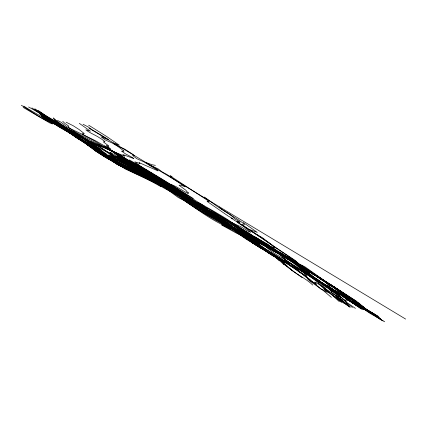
<?xml version="1.0" encoding="UTF-8"?>
<svg xmlns="http://www.w3.org/2000/svg" width="427" height="427" viewBox="0 0 427 427"><rect width="100%" height="100%" fill="white"/><g stroke="black" fill="none" stroke-linecap="round" stroke-linejoin="round"><path stroke-width="0.64" d="M39.588 112.029L55.633 121.359L57.506 122.795L51.838 120.286L68.197 131.804L82.977 140.318L96.539 149.861L103.211 152.925A2.647 0.267 30 0 1 104.007 153.4L117.847 162.276A5.861 0.592 30 0 1 119.17 162.986L133.021 169.898A5.866 0.592 30 0 1 133.913 170.368L143.467 175.145L149.605 178.993L157.846 181.827L174.344 190.81L281.665 259.408L290.632 263.913L289.8 262.802C299.957 268.818 310.039 275.121 319.54 282.151A20.363 2.06 30 0 0 320.666 282.994L327.263 287.51L331.24 291.145A13.926 1.409 30 0 1 331.411 291.395L331.427 291.518M331.432 291.444C330.663 293.237 342.022 299.162 339.022 295.287C333.765 289.986 326.068 288.241 320.901 282.802A6.64 0.673 30 0 0 320.469 282.439L299.711 270.077L292.762 265.455L283.01 257.545L282.61 256.921L283.208 256.291L281.51 254.844L276.579 252.01L274.278 251.145L266.507 246.4C266.101 243.064 258.65 241.629 256.648 239.253C249.827 234.471 242.653 230.078 235.661 225.509C225.136 218.117 213.351 212.94 202.414 206.278A6.352 0.64 30 0 1 201.352 205.547C174.99 189.278 149.647 171.168 121.78 157.478M347.295 304.232L339.145 297.939L324.995 288.406L324.744 288.118L325.379 288.011L316.701 280.902L297.144 267.969L295.34 267.072L297.79 269.282L290.926 265.743L282.61 259.739A12.458 1.26 30 0 0 281.665 259.114L271.097 252.624L258.452 244.079L247.5 237.78L241.842 233.393L223.23 221.197A34.539 3.491 30 0 1 221.319 219.969L214.146 215.325M259.419 247.735L260.075 247.457L240.47 234.594L241.618 234.53L239.253 232.299L233.147 227.804L205.857 210.548A8.946 0.902 30 0 0 205.515 210.431L193.725 202.547L186.113 199.137L174.873 193.132L162.895 185.323L155.94 181.363A5.076 0.512 30 0 0 154.622 180.642L152.951 180.119L161.123 186.759L140.067 175.07L136.058 173.458L123.414 165.489L120.377 164.475L122.624 166.098L115.664 163.055L105.506 157.451L96.47 151.382L81.151 139.399L54.768 122.229A62.539 6.32 30 0 1 51.907 120.307L34.79 108.757M108.8 154.852L118.989 159.394L168.041 184.859A19.984 2.018 30 0 1 169.919 185.948L171.126 186.668A63.127 6.378 30 0 1 172.487 187.48L208.798 211.562L213.222 213.868L229.331 224.613L239.905 232.224L240.033 232.63L239.344 233.302L252.17 241.73M110.433 154.798L114.81 156.565L143.541 171.088L146.509 172.93L149.952 176.121L161.443 183.439A21.286 2.151 30 0 0 163.231 184.528L165.804 185.916L157.531 180.365L155.679 178.23L160.643 179.319L160.061 178.673L140.664 166.338L134.831 161.838L139.939 163.424L139.271 162.703L158.065 170.923L157.382 170.079L143.979 161.934L136.779 158.679L132.551 155.439L134.308 155.599L132.562 154.168L124.716 149.108L116.592 145.431L113.294 142.981L119.352 145.223L106.921 136.667L88.651 125.186M107.07 154.852C128.746 164.619 150.219 175.193 170.789 187.181A21.563 2.178 30 0 1 173.255 188.686L202.419 207.052A5.46 0.55 30 0 0 204.069 208.018L226.491 220.578A12.719 1.286 30 0 1 227.57 221.213L238.832 227.356L245.477 231.557A55.377 5.594 30 0 1 247.655 232.907L256.921 239.179L267.003 245.253L275.452 249.171L275.917 249.517L275.746 249.816L280.934 253.574L293.349 260.011L294.849 261.004L294.374 261.495L298.281 264.281L322.268 279.701M105.64 155.028L112.669 157.798L127.449 165.142M378.818 316.887L372.008 312.884L363.857 309.249L353.588 303.682L350.487 301.275L356.497 302.684L347.151 296.327L337.068 290.253L330.856 285.215L319.882 278.1M172.076 176.463L169.973 175.764L206.545 199.713L209.166 201.72L207.111 201.234L207.303 201.533L228.162 216.035L232.832 218.667L231.53 218.186L234.962 220.684L239.835 223.097L237.049 222.2L243.358 226.315L250.868 232.288L248.615 231.573L242.184 227.458L238.96 225.867A10.008 1.009 30 0 1 238.319 225.611L231.22 222.398L229.881 222.195L238.725 229.566L246.262 233.745L259.76 242.376L269.661 247.617L280.448 254.22M116.571 156.421C149.578 171.446 178.411 193.954 209.801 211.888A10.59 1.067 30 0 0 210.991 212.561L242.018 229.87L259.354 240.855A5.487 0.555 30 0 1 259.92 241.34L267.078 245.931L281.217 252.907L284.852 256.093L295.762 262.146A4.649 0.47 30 0 1 296.397 262.616L303.101 268.957L303.394 269.517L302.273 269.736L302.791 270.456L312.703 277.886L335.147 291.417L345.278 297.758L349.665 301.035L358.05 306.036L359.998 306.485L359.048 305.342L360.041 305.567L368.912 311.118M113.982 155.898C138.172 165.793 158.849 182.067 181.443 194.872A16.461 1.665 30 0 1 183.002 195.779L216.617 217.77M155.38 165.361L152.193 164.774L146.285 162.644L149.482 164.881L158.081 168.825L161.55 171.451A5.428 0.55 30 0 0 163.162 172.481L166.978 174.478L171.371 177.568A15.938 1.612 30 0 0 172.705 178.486L185.371 186.829L180.407 185.121L179.084 185.275L186.14 190.447L186.364 191.189L188.547 192.908L188.104 192.993A3.507 0.352 30 0 0 188.013 193.132L188.206 193.49L184.902 191.846A6.618 0.667 30 0 1 183.167 190.757L175.871 186.562L170.805 184.234L172.359 185.852L184.928 194.659A18.425 1.863 30 0 0 185.574 195.272C200.557 206.438 215.64 217.754 232.085 226.801C250.153 235.074 265.706 247.868 283.902 255.906L283.4 255.447L288.31 257.929L305.07 267.761L372.109 313.562M119.149 156.933L139.133 167.277L191.493 199.751A47.53 4.804 30 0 0 193.298 200.877L207.848 210.388L211.151 212.134A9.73 0.982 30 0 1 212.523 213.014L232.091 226.315L236.19 229.507L238.682 232.16L252.72 241.618M102.8 147.053L120.633 155.166L138.124 167.16L158.876 178.865L170.971 186.54A24.056 2.429 30 0 1 172.15 187.256L174.616 188.835A36.017 3.64 30 0 1 176.388 190.042C181.278 193.789 186.044 197.055 191.926 199.932A6.72 0.678 30 0 1 193.559 200.925L198.71 204.229M102.832 146.984L97.644 145.308L86.782 139.864L88.496 141.246C81.488 137.131 75.953 134.825 65.795 127.379C61.621 124.209 57.031 121.519 53.258 117.905M129.29 159.928C151.121 172.022 172.225 185.414 193.41 198.582M83.041 124.241L88.058 126.899L92.035 129.691L107.471 138.914L108.341 139.693L101.002 136.779L105.517 140.051L112.178 143.002L117.542 146.157L124.017 151.126L123.083 151.046L123.061 151.404L121.674 151.099L121.871 151.297L125.362 153.789L131.441 157.013A7.211 0.726 30 0 1 132.92 157.883L133.848 158.582L122.795 154.531L124.817 156.245L107.086 149.007L74.442 131.495L66.559 126.563L61.408 122.421L57.426 120.377M140.157 171.478L147.929 175.31A12.81 1.297 30 0 0 149.605 176.127C158.3 179.628 162.191 184.202 169.732 188.366C182.025 194.723 193.282 203.188 205.179 210.356M260.982 243.545C271.423 249.16 281.27 255.015 291.385 261.1A89.734 9.068 30 0 1 293.579 262.418L294.94 263.235A11.113 1.121 30 0 1 296.461 264.164L298.169 265.332A3.053 0.31 30 0 1 298.628 265.733L310.258 272.138M266.768 246.048C280.037 253.723 293.232 261.431 306.282 269.544M125.992 158.977C153.106 172.999 178.673 189.807 204.368 206.225M132.018 167.448L128.116 165.495M132.199 167.528L140.173 171.569A79.945 8.081 30 0 1 141.668 172.294L157.382 179.409L176.762 191.611M139.752 171.36L118.13 160.322L103.35 153.688L100.073 151.318L99.507 150.635L99.891 150.379A4.884 0.491 30 0 0 99.822 150.139L89.771 143.718L80.831 138.919L73.812 134.019L58.899 124.732L51.437 121.53L54.138 123.649L52.708 123.526L43.73 118.706M180.754 194.808L160.056 183.146L156.25 181.817L145.933 176.02L141.615 174.451L132.994 169.962L123.392 165.745L105.88 156.725L103.195 154.126L98.877 151.062L81.931 140.862A7.974 0.806 30 0 0 80.335 140.029L78.002 138.78A10.84 1.094 30 0 1 75.755 137.403C59.705 125.106 40.746 117.185 23.784 106.093M181.069 194.968C194.942 201.453 205.419 212.966 219.302 219.403A11.545 1.169 30 0 1 221.197 220.519L259.595 245.071L261.265 246.571A8.054 0.811 30 0 1 260.662 246.411L251.53 242.344L278.126 258.575L283.389 262.77L283.309 263.619L284.051 264.393L302.145 277.651M260.71 243.438L248.578 237.038L251.023 239.12L258.41 243.203L255.576 242.088A14.342 1.452 30 0 1 253.675 241.228L236.2 233.014L221.618 225.008L222.995 225.018L230.836 228.856A5.028 0.507 30 0 0 230.938 228.824L213.751 218.096L205.051 213.633A3.026 0.304 30 0 1 203.658 212.769L160.2 183.3L145.009 173.495L135.3 166.124L119.635 156.608L109.082 148.692L103.74 145.399A8.118 0.822 30 0 0 103.11 145.127L95.952 140.99L84.498 135.364L82.176 133.731L84.295 133.598L79.022 129.477L73.188 125.73L66.094 122.191M366.297 310.264L363.201 308.758L362.811 308.737L363.041 309.175L362.619 309.063L355.723 305.342L352.318 302.151L343.18 296.909L341.878 295.532L343.244 295.98L342.838 295.516L316.418 279.354M187.987 203.092C199.276 210.762 210.201 218.837 222.595 224.821C239.526 234.45 257.62 241.874 274.598 251.263L274.353 251.033L284.435 256.392M150.171 179.698L164.982 186.439L170.709 189.775M266.56 245.984C252.384 236.99 236.985 231.77 222.931 221.197M379.048 317.683L372.936 314.208M23.17 107.39L49.713 122.923L52.505 123.969L50.237 121.7L56.086 123.739L60.218 125.928L72.19 133.881L98.776 150.053L103.702 154.366L116.475 160.349L144.737 174.584L148.74 176.186L165.793 185.766A59.188 5.983 30 0 0 167.907 187.133L186.007 198.971L214.866 216.943M150.032 179.618L133.496 171.382L130.395 170.416A48.956 4.948 30 0 1 129.659 170.181L118.775 165.201A6.053 0.614 30 0 1 116.987 164.24L102.859 155.156A20.587 2.082 30 0 0 101.252 154.136L88.811 145.778M259.205 242.653L254.476 240.07A10.51 1.062 30 0 0 253.563 239.632L244.436 235.432A18.607 1.879 30 0 1 242.739 234.604L214.632 219.665L194.787 207.714M362.096 309.356L359.523 307.867L350.983 301.046A16.605 1.676 30 0 1 350.375 300.603L333.877 290.734L332.766 289.218L331.219 288.124L316.866 279.621M28.604 107.012L29.949 107.737A2.733 0.278 30 0 1 31.502 108.591L47.669 117.953L81.071 140.622M363.815 307.691L365.88 308.865A7.099 0.715 30 0 1 366.702 309.356C368.485 311.368 376.459 316.097 381.012 319.305M259.381 242.723L284.974 256.718M263.55 244.34L311.182 271.86L311.913 272.437L309.917 271.647L311.71 273.579L321.622 279.301M206.214 210.741L239.035 229.096A17.886 1.809 30 0 0 240.166 229.721L251.946 236.75L261.922 242.136L269.49 247.655L284.846 255.383L291.193 260.278L302.054 266.202L307.317 270.302L307.76 271.081L307.36 271.476L307.589 271.866L312.575 276.258L323.33 284.329L336.204 291.844L354.992 303.666L364.124 307.974L374.757 314.421M263.283 244.217L261.74 243.299A23.821 2.407 30 0 1 260.518 242.568L238.036 230.03A11.39 1.153 30 0 0 236.782 229.39L224.693 222.921L217.701 218.48A2.647 0.267 30 0 0 216.521 217.722L210.394 214.162M280.523 254.225L294.641 263.165L321.488 278.884L325.593 281.927L326.975 283.822L342 292.522L345.566 295.532L348.347 298.649L348.443 298.964L347.759 299.113L348.784 300.597L352.531 303.122L377.938 316.081M376.219 315.249L370.118 311.459L352.819 302.951L346.521 298.622L345.875 298.046L346.238 297.406A7.398 0.747 30 0 0 346.393 297.357C340.778 290.92 332.612 286.245 324.995 281.905M384.7 321.761L370.038 313.359L366.329 310.835L366.932 310.402L365.176 309.004A10.696 1.084 30 0 0 362.699 307.424L352.883 302.343L346.025 298.249L330.082 287.286L328.699 285.359A59.679 6.031 30 0 1 329.126 285.359L329.89 285.396L314.421 274.774L305.081 269.17L302.706 266.902L304.2 267.393L303.586 266.859L298.553 263.79L298.142 263.053L293.957 260.096L251.108 230.959L249.608 229.555L257.241 232.379L243.299 222.531M271.519 249.501C261.511 244.655 252.848 237.908 242.541 233.702A8.903 0.902 30 0 1 241.783 233.329L221.33 222.504L190.314 204.464L186.78 201.645L197.151 205.926L198.993 206.092L196.591 204.101L186.492 197.92L171.259 189.545L157.499 179.82L162.612 181.758A26.848 2.711 30 0 0 162.954 181.683C171.019 185.163 178.438 189.914 183.583 196.073C193.65 203.06 203.62 210.201 214.151 216.494M138.188 169.898L121.204 159.661L120.12 159.164L125.026 162.516L122.293 161.401L111.474 154.254L116.416 157.809L112.931 156.09L105.346 151.195L92.926 144.497L83.959 139.122L79.406 135.743L74.645 132.888L65.112 128.148A8.62 0.87 30 0 0 64.002 127.625L56.978 124.182L39.93 114.393M65.085 127.214L39.924 112.824M41.414 116L51.453 121.839A6.853 0.694 30 0 0 52.318 122.319L63.025 127.972L71.031 131.335L79.08 135.354L90.577 142.266L99.774 146.909L113.555 155.956L136.426 166.546A10.275 1.041 30 0 1 137.232 166.877L146.744 171.467L161.854 180.338M203.065 208.824A5.887 0.598 30 0 0 202.067 208.195L199.324 206.519A13.013 1.313 30 0 1 197.493 205.392L195.246 203.962A16.333 1.649 30 0 1 193.895 203.071L180.37 194.205A6.949 0.705 30 0 1 179.308 193.506L172.631 189.102L162.511 183.375L167.133 186.402L165.676 186.45C155.241 181.795 146.493 173.848 135.338 170.843C126.061 167.112 116.993 162.772 108.762 157.045A35.831 3.619 30 0 0 107.625 156.293L103.147 153.341L102.485 152.407L106.643 154.168L99.059 148.809A10.958 1.105 30 0 1 98.215 148.281L83.249 138.882L69.532 131.831L63.415 127.556L66.329 128.18L65.294 127.342M310.392 272.25L312.11 273.28M40.266 114.399L49.943 119.912L63.201 126.734A17.891 1.809 30 0 1 64.552 127.39L77.367 133.806L99.929 147.107L106.819 151.601L111.927 153.757L110.246 152.428L114.393 154.761L149.957 176.223L160.483 181.635L172.337 189.369L171.531 188.633L175.422 190.127L174.301 189.898L175.326 190.65M380.462 318.505L367.375 310.931L359.78 307.301L356.764 305.294L354.522 303.586L359.812 305.033L341.349 293.568L340.837 292.292L343.538 293.28L328.694 283.437M286.891 257.871L296.375 263.758A53.61 5.418 30 0 0 298.11 264.799L319.86 278.153M284.697 256.552L323.314 280.107M286.725 257.769L285.578 257.081M306.767 269.832L307.803 270.456M185.58 198.043L181.224 195.278A31.176 3.149 30 0 1 180.402 194.771L149.546 176.282M184.71 197.52L182.441 196.174A30.376 3.069 30 0 1 181.662 195.726L171.392 190.058L133.539 166.781L149.092 175.999M205.803 210.575L199.163 206.572M221.65 221.106L209.411 214.205A7.078 0.715 30 0 1 208.75 213.874L199.452 208.419L186.289 199.809L161.972 182.799L149.183 174.68L131.623 162.271L114.452 152.017L114.959 153.005L117.019 154.862A40.923 4.137 30 0 1 118.514 155.908L150.608 176.383L153.298 178.358L143.589 172.946L162.607 186.017L178.331 197.573L184.08 200.46L194.792 207.607M316.38 279.327L309.564 275.009L300.4 267.761A16.007 1.617 30 0 0 299.855 267.291L299.663 267.126A24.136 2.439 30 0 0 298.943 266.533L289.41 258.858A6.875 0.694 30 0 1 289.357 258.698L291.545 259.322L285.044 255.543L273.638 250.323A6.981 0.705 30 0 1 272.736 249.859C267.564 247.132 262.498 244.191 257.727 240.791C254.15 239.093 251.204 234.151 257.113 238.058A10.141 1.025 30 0 1 258.762 239.067L265.706 243.582A18.623 1.884 30 0 0 267.467 244.714L271.545 246.993L274.502 247.847L270.686 244.02L246.443 227.607L239.285 223.262L236.91 221.362L240.102 222.099L234.61 218.816L233.355 217.274L229.448 214.173L216.516 205.942L204.437 197.018M316.898 279.637L315.142 278.505A12.826 1.297 30 0 1 314.32 277.929L304.579 270.542A13.05 1.318 30 0 0 303.939 270.019L288.855 258.597A43.677 4.414 30 0 1 287.734 257.78C283.288 253.254 275.719 251.999 272.047 247.372C264.564 243.406 257.284 239.003 250.329 234.145A5.759 0.582 30 0 0 249.101 233.388L242.312 229.278M173.01 189.305L176.458 191.408M307.952 270.601C324.584 280.293 340.532 291.033 356.694 301.409L356.54 301.563C343.463 296.044 361.813 306.02 362.827 307.371C353.284 304.029 370.914 312.836 372.082 313.701M312.756 273.664L323.896 280.555M271.812 249.576L295.863 264.051L318.184 276.536L319.465 277.481L317.64 276.659L319.796 278.714L324.632 281.671M89.046 128.212L405.65 319.076M171.878 190.325L165.596 186.273A11.652 1.18 30 0 0 164.822 185.857C160.419 182.772 154.964 182.591 150.55 179.553A24.275 2.455 30 0 1 149.028 178.641C129.05 168.5 107.332 160.552 89.44 146.434C86.035 144.47 84.658 141.737 82.614 139.88C75.349 134.884 67.888 130.187 60.511 125.362A8.77 0.886 30 0 0 59.081 124.433C51.587 120.467 45.171 114.98 38.099 110.417M172.001 190.421L187.666 199.905L200.823 204.965L209.054 209.07L242.093 229.15M210.426 214.263L196.217 205.835L179.676 195.187L156.191 182.484L151.516 180.973L141.001 175.481L118.765 164.966L94.81 150.555L96.742 150.806L108.522 157.584L106.088 156.042A19.461 1.964 30 0 1 104.268 154.942L87.348 143.856A14.256 1.441 30 0 0 85.662 142.783C74.031 133.688 59.177 128.853 48.678 118.626M176.463 191.36L178.048 192.412M177.878 192.23L179.078 192.972M180.429 193.799L175.534 190.778M214.904 216.932L242.162 234.444L257.695 245.653M331.501 285.268L323.132 280.165M222.237 220.738L206.919 211.52M221.976 221.261L232.501 227.997M185.846 198.203C201.944 209.081 218.41 219.264 234.492 230.142A6.325 0.64 30 0 0 235.224 230.692L241.058 235.192L259.264 247.297L283.416 260.801L291.476 266.395L296.343 268.882L311.331 281.441L316.807 284.329L314.56 282.156L315.521 282.183L320.688 285.188L341.664 302.503M162.297 180.621L169.562 185.105A60.079 6.069 30 0 0 171.072 186.055L207.298 209.033M322.598 279.834L335.478 287.793M177.157 191.856L177.611 192.134M185.024 197.642L193.287 202.761M39.978 113.609L54.288 121.828A7.921 0.801 30 0 0 55.27 122.389L76.78 133.582L99.406 148.884A8.967 0.907 30 0 1 99.945 149.359C104.108 154.793 112.136 156.821 116.624 161.63L120.329 163.76L139.48 171.862L139.891 170.928L138.519 169.967M324.301 280.849L352.98 299.402L362.678 306.228A15.954 1.612 30 0 1 363.377 306.842C365.368 311.037 372.36 311.94 375.664 315.596L374.73 315.446L381.338 320.095M331.918 285.7L338.723 289.97L335.371 288.332C344.263 299.861 358.589 304.296 370.422 311.945M179.762 193.484L187.747 197.103L184.299 196.126L187.245 198.363L196.762 202.846L198.139 203.252L198.683 202.9L199.932 203.38L214.482 211.643L224.757 217.738L242.878 229.651L254.786 236.942A13.563 1.372 30 0 1 256.045 237.695L268.658 244.74L269.715 245.824L268.391 246.246L271.033 247.938A29.426 2.973 30 0 1 271.967 248.525C291.027 259.52 306.976 275.442 326.719 285.562C331.01 290.088 336.572 293.184 341.328 297.187C342.817 299.439 346.815 300.752 346.361 302.754A4.158 0.422 30 0 1 346.777 303.106A17.304 1.751 30 0 0 347.306 303.581L352.446 307.515M180.626 194.018L181.245 194.402M181.56 194.611L182.366 195.118M202.489 207.623L186.151 197.183A8.423 0.849 30 0 0 185.195 196.559L164.576 182.783L138.786 168.446L122.816 157.077L116.838 153.336L110.646 150.085L102.266 146.829L90.487 141.417L93.038 143.563L92.622 143.413L80.281 136.448L69.596 131.479A10.606 1.073 30 0 0 69.163 131.281L53.669 123.739L42.257 116.811M214.386 216.606L231.77 227.847M321.995 279.397L322.582 279.765M383.046 320.928L366.387 310.221L365.25 309.335L365.629 308.817L363.393 306.821L333.412 286.48L328.827 283.752L304.777 266.715L297.486 263.128L294.571 261.11L296.866 261.938L295.612 260.764A14.956 1.511 30 0 0 294.358 259.899C284.179 253.062 273.814 246.705 264.222 239.125A56.401 5.7 30 0 1 263.662 238.629L263.256 238.314A4.793 0.486 30 0 0 262.375 237.711L253.542 232.646L242.024 224.97A7.382 0.747 30 0 1 241.661 224.623C254.465 227.938 217.813 208.211 219.19 206.951M183.146 195.603L195.043 203.087M206.513 211.205L197.728 205.659M323.18 280.139L328.438 283.496M207.597 211.893L205.216 210.431M178.166 192.476L213.655 215.005M198.987 206.481L187.581 199.158A3.437 0.347 30 0 0 186.188 198.4L175.63 193.671L156.821 183.423A6.17 0.624 30 0 0 156.015 183.06L148.719 179.81A8.145 0.822 30 0 0 147.315 179.062L121.925 166.856A8.871 0.897 30 0 1 120.334 166.023L116.011 163.76L113.881 161.87L116.614 162.767L116.357 162.473L98.637 152.236A10.862 1.1 30 0 1 97.292 151.398L71.442 134.115L56.732 125.57L53.279 122.432L31.913 107.892M48.587 118.631L34.945 109.547M203.343 209.011C222.008 220.044 235.394 229.566 252.282 241.298C256.504 244.815 262.263 247.137 265.909 250.862C270.206 253.889 275.474 256.755 279.317 260.769M202.595 207.655L213.762 215.011M232.87 228.231L236.905 230.991L235.106 230.906L236.126 232.245L246.294 239.237L273.83 255.88L278.996 258.223L281.649 259.947A6.352 0.64 30 0 1 282.407 260.459L283 261.089L280.165 259.226M207.687 212.011L227.297 224.826L226.668 224.725L226.924 225.024M335.515 287.905L358.813 302.898L360.911 304.905L359.769 304.729L359.961 304.942L362.913 307.088M194.552 203.615L197.012 205.211M195.251 203.145C218.645 217.663 241.132 233.889 265.765 246.23C272.287 253.83 283.992 257.892 292.431 264.809C302.924 271.796 313.84 278.142 324.557 284.766A4.115 0.416 30 0 1 325.331 285.305C330.562 289.917 335.334 294.304 341.595 297.811L343.895 299.951L341.675 299.765L342.091 300.896L344.242 302.994L350.199 307.451M193.442 202.894L193.97 203.236M252.587 241.965L266.619 250.676L267.067 251.124L266.56 251.599L267.019 252.101L272.949 255.858L275.458 256.953L284.008 264.633M231.925 227.943L235.757 230.431A45.305 4.58 30 0 0 237.375 231.471C247.697 238.602 261.143 245.664 269.288 253.248A31.379 3.17 30 0 0 270.883 254.369L282.05 261.062C286.64 265.29 289.309 268.877 294.886 272.511C301.099 276.739 307.851 280.155 312.719 285.06M88.875 145.618L85.533 143.397A51.395 5.193 30 0 1 84.637 142.773L49.308 118.428M79.289 123.355L79.897 123.761A5.716 0.576 30 0 1 80.981 124.545L90.46 131.206L85.843 129.787C90.124 133.32 95.509 134.964 100.035 138.151A50.381 5.092 30 0 1 101.727 139.17L104.791 141.518A4.345 0.438 30 0 1 104.914 141.769L103.323 141.892L108.042 145.393A12.239 1.238 30 0 1 108.41 145.687L108.773 146.29L106.099 145.49L110.7 148.922L104.273 146.103L124.342 160.168L140.958 170.485L142.57 171.665L139.053 169.973L187.816 202.974M344.109 303.357L329.799 293.253L319.193 284.505L318.254 283.539L318.473 283.048L317.667 282.055L308.203 275.105L302.978 272.325L307.056 276.162L300.928 273.179L288.956 264.847L288.561 264.526L288.999 264.404L286.202 262.135L280.315 258.468L269.965 253.232L251.797 241.858A13.381 1.35 30 0 0 250.035 240.807L220.77 220.93L204.688 211.258A24.28 2.455 30 0 1 203.834 210.724C200.017 209.016 200.023 206.481 196.223 204.597M300.544 272.591C294.966 268.215 288.919 264.809 282.893 261.137L291.609 266.16L296.952 269.768L310.221 279.669L320.618 288.759L327.504 292.447L323.687 288.844L327.066 290.552L339.353 301.654M81.573 140.889L102.331 154.216L109.024 159.122L118.541 163.653L119.811 164.918A27.147 2.743 30 0 1 119.992 165.254L125.063 168.895L156.853 183.706A6.341 0.64 30 0 1 158.332 184.539C170.234 192.662 184.16 196.794 196.153 204.613M21.35 105.239L38.926 116.454L47.52 120.974A10.744 1.084 30 0 0 48.721 121.519L54.426 123.659L61.632 127.134L75.83 136.795L99.048 150.63L101.936 152.626L103.964 154.958L127.219 166.69L134.19 169.759L143.333 174.712L147.598 176.26L159.607 182.804L163.354 184.192L188.558 198.438L195.721 203.006L201.672 208.093L211.616 214.482A18.062 1.825 30 0 0 213.062 215.352L228.258 224.271A35.446 3.581 30 0 1 229.939 225.349L251.466 239.819L253.259 241.501L249.4 239.969L252.437 242.216L253.168 243.193L280.39 259.984L283.448 263.427L292.554 270.83M348.448 305.833L336.396 296.936L335.526 295.714L341.157 299.711L347.167 305.011M371.49 312.761L364.06 307.846L355.691 303.053L354.949 302.722L354.634 303.047C340.052 295.057 326.212 285.679 312.473 276.28M199.041 204.48L209.71 211.53M349.441 306.645L339.908 299.605L339.193 298.932L339.502 298.622L339.251 297.945L341.093 298.147L340.26 296.84L338.061 294.849L331.928 290.702L328.582 287.611L320.746 282.114L301.307 270.809A29.676 3 30 0 1 300.053 270.056L287.542 261.858L279.13 254.252L267.441 247.729L262.082 242.926L256.36 239.638L244.943 233.996A52.622 5.316 30 0 0 243.241 233.179L235.405 229.246A16.093 1.628 30 0 1 233.249 228.109L207.228 213.495L185.008 199.59A8.962 0.907 30 0 1 184.245 199.046L160.056 182.345L142.223 170.731L134.356 164.854L114.868 152.562L104.716 147.256L93.166 140.179L81.648 134.035L70.535 128.714L68.064 126.968L68.197 126.349L68.678 126.232A3.368 0.342 30 0 0 68.651 126.066L65.032 123.531L62.732 121.311M39.364 111.623L49.345 118.551M172.631 189.102L164.528 183.172A25.006 2.525 30 0 1 163.637 182.564L157.6 179.004L139.682 169.807L110.481 149.637L97.452 144.155L96.369 144.321L96.726 145.239A5.455 0.55 30 0 1 96.678 145.361L88.795 141.508L80.65 136.005L80.249 135.791L81.327 136.725L78.082 135.039L74.127 131.778L73.465 131.463L76.406 133.982L73.07 132.279L62.833 125.768A6.288 0.635 30 0 1 61.734 125.1L57.218 122.031L53.637 118.701M355.435 308.385L346.58 302.327L344.375 300.058L346.132 300.016L348.363 300.693L346.665 299.226L347.797 299.146L347.386 298.446L347.679 298.073L347.076 297.56L310.963 276.792L310.675 276.573L312.719 276.936L319.946 281.083L313.386 276.851L303.229 268.615L289.752 258.725L287.787 257.791L288.62 258.687A13.899 1.404 30 0 1 289.164 259.141L292.244 261.586L286.239 258.506L275.463 250.809M300.976 272.826L307.162 277.897L307.429 278.762L309.714 280.971L322.977 290.259L331.373 297.347"/></g></svg>
